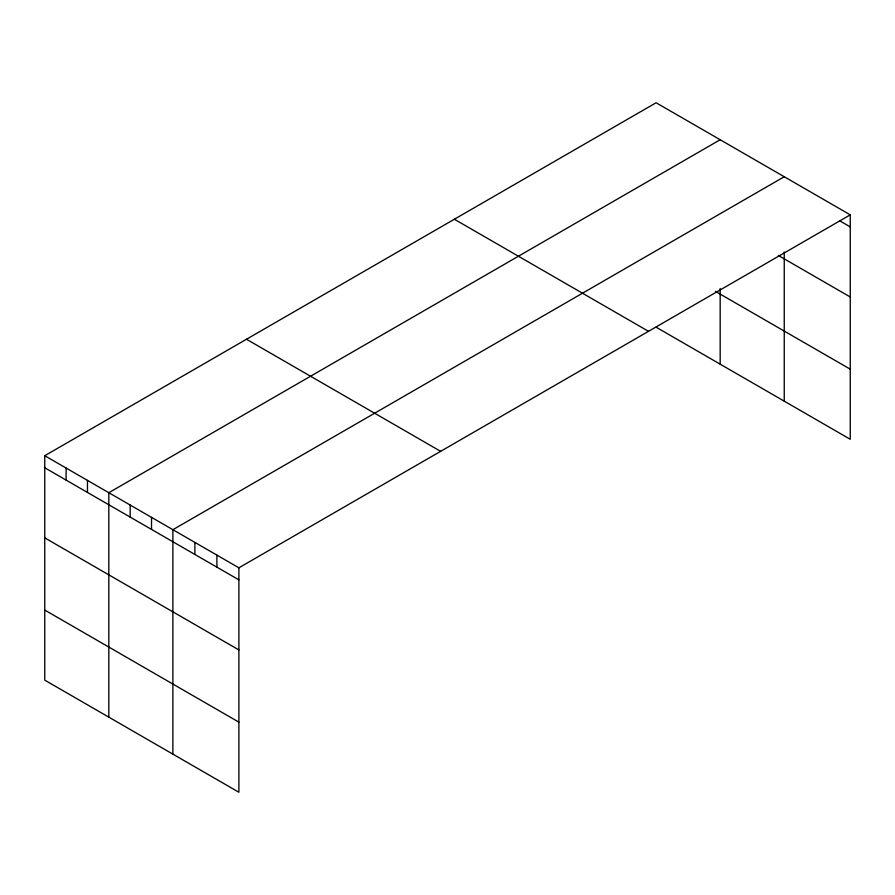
<?xml version="1.0" encoding="UTF-8"?>
<svg xmlns="http://www.w3.org/2000/svg" width="895" height="895" viewBox="0 0 895 895"><rect width="100%" height="100%" fill="white"/><g stroke="black" fill="none" stroke-linecap="round" stroke-linejoin="round"><path stroke-width="1.34" d="M44.75 455.723L238.887 567.81L238.887 792.243L44.75 680.155L44.75 455.723L656.113 102.757L850.25 214.845L850.25 439.277L656.113 327.19M720.173 139.743L108.821 492.709L108.821 717.141M784.244 176.74L172.88 529.706L172.88 754.127M238.887 567.81L850.25 214.845M839.823 220.875L850.25 226.894M778.314 255.444L850.25 296.983M715.429 291.356L850.25 369.187M454.358 219.241L648.506 331.329M246.494 339.25L440.642 451.337M44.75 467.772L238.887 579.859M44.75 537.861L238.887 649.938M44.75 610.066L238.887 722.153M784.244 251.998L784.244 401.161M720.173 288.537L720.173 364.175M216.892 555.113L216.892 567.15M194.886 542.404L194.886 554.452M151.523 517.377L151.523 529.415M130.178 505.037L130.178 517.086M87.464 480.38L87.464 492.429M66.107 468.051L66.107 480.1"/></g></svg>
